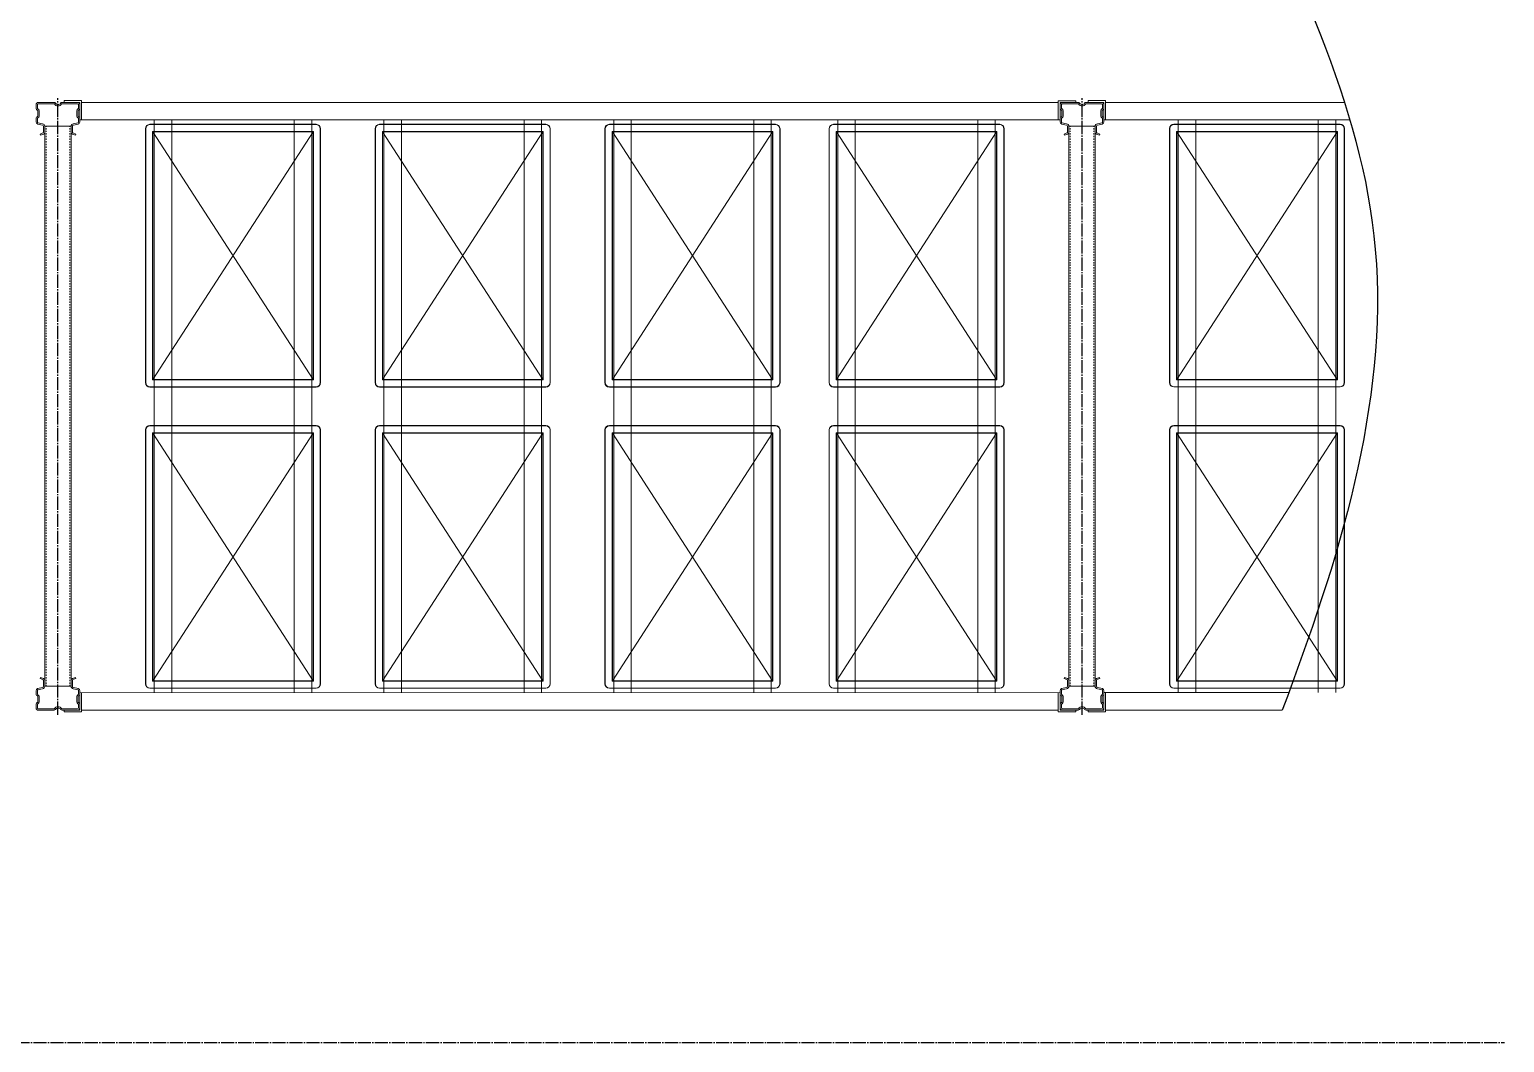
# Model space of a CAD drawing. Header units: millimetres. Extents: x -66983 to -34457, y -12173 to 8181.
# Drawn here: x -48650 to -45279, y -4252 to -1938 of the extents above; entities that cross this region are included whole.
import ezdxf

# ---------------------------------------------------------------- set-up
doc = ezdxf.new("R2010")
doc.units = ezdxf.units.MM
doc.linetypes.add('EB_DASH', pattern=[6, 3, -3])
doc.linetypes.add('EB_DASHDOT', pattern=[39, 30, -3, 3, -3])
doc.layers.get('0').update_dxf_attribs({"lineweight": 0})
for name, color, linetype, lineweight in [('01粗实线', 7, 'Continuous', 0), ('04虚线', 2, 'EB_DASH', 0), ('CAXA0', 7, 'Continuous', 70), ('CAXA1', 1, 'EB_DASHDOT', 25), ('CAXA4', 4, 'Continuous', 25), ('guidao', 2, 'Continuous', 0), ('hengliang', 1, 'Continuous', 0), ('Object', 5, 'Continuous', 20), ('xiangzi', 150, 'Continuous', 0)]:
    doc.layers.add(name, color=color, linetype=linetype, lineweight=lineweight)

# ---------------------------------------------------------------- blocks, each defined once
blk = doc.blocks.new('CAXBLOCK351')
at = {"layer": 'xiangzi', "linetype": 'Continuous', "lineweight": 0}
for p, q in [((76639.2, 111540.4), (76639.2, 112120.4)), ((76639.7, 112120.4), (76639.2, 112120.4)), ((76639.7, 111540.4), (76639.7, 112120.4)), ((76649.2, 112129.9), (76649.2, 112130.4)), ((76649.2, 112130.4), (77029.2, 112130.4)), ((76649.2, 112129.9), (77029.2, 112129.9)), ((76655.5, 112114.1), (76655.5, 111546.7)), ((77022.9, 112114.1), (76655.5, 112114.1)), ((76656.2, 112113.4), (76655.5, 112114.1)), ((77022.2, 112113.4), (76656.2, 111547.4)), ((76656.2, 112113.4), (77022.2, 111547.4)), ((76656.2, 112113.4), (76656.2, 111547.4)), ((77022.2, 112113.4), (76656.2, 112113.4)), ((77022.2, 112113.4), (77022.9, 112114.1)), ((77022.2, 111547.4), (77022.2, 112113.4)), ((77022.9, 111546.7), (77022.9, 112114.1)), ((77029.2, 112129.9), (77029.2, 112130.4)), ((77038.7, 112120.4), (77038.7, 111540.4)), ((77038.7, 112120.4), (77039.2, 112120.4)), ((77039.2, 112120.4), (77039.2, 111540.4)), ((76639.7, 111540.4), (76639.2, 111540.4)), ((76656.2, 111547.4), (76655.5, 111546.7)), ((76655.5, 111546.7), (77022.9, 111546.7)), ((76656.2, 111547.4), (77022.2, 111547.4)), ((77022.2, 111547.4), (77022.9, 111546.7)), ((77038.7, 111540.4), (77039.2, 111540.4)), ((76649.2, 111530.9), (76649.2, 111530.4)), ((77029.2, 111530.9), (76649.2, 111530.9)), ((77029.2, 111530.4), (76649.2, 111530.4)), ((77029.2, 111530.9), (77029.2, 111530.4))]:
    blk.add_line(p, q, dxfattribs=at)
for centre, radius, start, end in [((76649.2, 112120.4), 10, 90, 180), ((76649.2, 112120.4), 9.5, 90, 180), ((77029.2, 112120.4), 10, 0, 90), ((77029.2, 112120.4), 9.5, 0, 90), ((76649.2, 111540.4), 10, 180, 270), ((76649.2, 111540.4), 9.5, 180, 270), ((77029.2, 111540.4), 10, 270, 0), ((77029.2, 111540.4), 9.5, 270, 0)]:
    blk.add_arc(centre, radius, start, end, dxfattribs=at)
blk = doc.blocks.new('CAXBLOCK352')
at = {"layer": 'xiangzi', "linetype": 'Continuous', "lineweight": 0}
for p, q in [((76639.2, 111540.4), (76639.2, 112120.4)), ((76639.7, 112120.4), (76639.2, 112120.4)), ((76639.7, 111540.4), (76639.7, 112120.4)), ((76649.2, 112129.9), (76649.2, 112130.4)), ((76649.2, 112130.4), (77029.2, 112130.4)), ((76649.2, 112129.9), (77029.2, 112129.9)), ((76655.5, 112114.1), (76655.5, 111546.7)), ((77022.9, 112114.1), (76655.5, 112114.1)), ((76656.2, 112113.4), (76655.5, 112114.1)), ((77022.2, 112113.4), (76656.2, 111547.4)), ((76656.2, 112113.4), (77022.2, 111547.4)), ((76656.2, 112113.4), (76656.2, 111547.4)), ((77022.2, 112113.4), (76656.2, 112113.4)), ((77022.2, 112113.4), (77022.9, 112114.1)), ((77022.2, 111547.4), (77022.2, 112113.4)), ((77022.9, 111546.7), (77022.9, 112114.1)), ((77029.2, 112129.9), (77029.2, 112130.4)), ((77038.7, 112120.4), (77038.7, 111540.4)), ((77038.7, 112120.4), (77039.2, 112120.4)), ((77039.2, 112120.4), (77039.2, 111540.4)), ((76639.7, 111540.4), (76639.2, 111540.4)), ((76656.2, 111547.4), (76655.5, 111546.7)), ((76655.5, 111546.7), (77022.9, 111546.7)), ((76656.2, 111547.4), (77022.2, 111547.4)), ((77022.2, 111547.4), (77022.9, 111546.7)), ((77038.7, 111540.4), (77039.2, 111540.4)), ((76649.2, 111530.9), (76649.2, 111530.4)), ((77029.2, 111530.9), (76649.2, 111530.9)), ((77029.2, 111530.4), (76649.2, 111530.4)), ((77029.2, 111530.9), (77029.2, 111530.4))]:
    blk.add_line(p, q, dxfattribs=at)
for centre, radius, start, end in [((76649.2, 112120.4), 10, 90, 180), ((76649.2, 112120.4), 9.5, 90, 180), ((77029.2, 112120.4), 10, 0, 90), ((77029.2, 112120.4), 9.5, 0, 90), ((76649.2, 111540.4), 10, 180, 270), ((76649.2, 111540.4), 9.5, 180, 270), ((77029.2, 111540.4), 10, 270, 0), ((77029.2, 111540.4), 9.5, 270, 0)]:
    blk.add_arc(centre, radius, start, end, dxfattribs=at)
blk = doc.blocks.new('CAXBLOCK353')
at = {"layer": 'xiangzi', "linetype": 'Continuous', "lineweight": 0}
for p, q in [((76639.2, 111540.4), (76639.2, 112120.4)), ((76639.7, 112120.4), (76639.2, 112120.4)), ((76639.7, 111540.4), (76639.7, 112120.4)), ((76649.2, 112129.9), (76649.2, 112130.4)), ((76649.2, 112130.4), (77029.2, 112130.4)), ((76649.2, 112129.9), (77029.2, 112129.9)), ((76655.5, 112114.1), (76655.5, 111546.7)), ((77022.9, 112114.1), (76655.5, 112114.1)), ((76656.2, 112113.4), (76655.5, 112114.1)), ((77022.2, 112113.4), (76656.2, 111547.4)), ((76656.2, 112113.4), (77022.2, 111547.4)), ((76656.2, 112113.4), (76656.2, 111547.4)), ((77022.2, 112113.4), (76656.2, 112113.4)), ((77022.2, 112113.4), (77022.9, 112114.1)), ((77022.2, 111547.4), (77022.2, 112113.4)), ((77022.9, 111546.7), (77022.9, 112114.1)), ((77029.2, 112129.9), (77029.2, 112130.4)), ((77038.7, 112120.4), (77038.7, 111540.4)), ((77038.7, 112120.4), (77039.2, 112120.4)), ((77039.2, 112120.4), (77039.2, 111540.4)), ((76639.7, 111540.4), (76639.2, 111540.4)), ((76656.2, 111547.4), (76655.5, 111546.7)), ((76655.5, 111546.7), (77022.9, 111546.7)), ((76656.2, 111547.4), (77022.2, 111547.4)), ((77022.2, 111547.4), (77022.9, 111546.7)), ((77038.7, 111540.4), (77039.2, 111540.4)), ((76649.2, 111530.9), (76649.2, 111530.4)), ((77029.2, 111530.9), (76649.2, 111530.9)), ((77029.2, 111530.4), (76649.2, 111530.4)), ((77029.2, 111530.9), (77029.2, 111530.4))]:
    blk.add_line(p, q, dxfattribs=at)
for centre, radius, start, end in [((76649.2, 112120.4), 10, 90, 180), ((76649.2, 112120.4), 9.5, 90, 180), ((77029.2, 112120.4), 10, 0, 90), ((77029.2, 112120.4), 9.5, 0, 90), ((76649.2, 111540.4), 10, 180, 270), ((76649.2, 111540.4), 9.5, 180, 270), ((77029.2, 111540.4), 10, 270, 0), ((77029.2, 111540.4), 9.5, 270, 0)]:
    blk.add_arc(centre, radius, start, end, dxfattribs=at)
blk = doc.blocks.new('CAXBLOCK354')
at = {"layer": 'xiangzi', "linetype": 'Continuous', "lineweight": 0}
for p, q in [((76639.2, 111540.4), (76639.2, 112120.4)), ((76639.7, 112120.4), (76639.2, 112120.4)), ((76639.7, 111540.4), (76639.7, 112120.4)), ((76649.2, 112129.9), (76649.2, 112130.4)), ((76649.2, 112130.4), (77029.2, 112130.4)), ((76649.2, 112129.9), (77029.2, 112129.9)), ((76655.5, 112114.1), (76655.5, 111546.7)), ((77022.9, 112114.1), (76655.5, 112114.1)), ((76656.2, 112113.4), (76655.5, 112114.1)), ((77022.2, 112113.4), (76656.2, 111547.4)), ((76656.2, 112113.4), (77022.2, 111547.4)), ((76656.2, 112113.4), (76656.2, 111547.4)), ((77022.2, 112113.4), (76656.2, 112113.4)), ((77022.2, 112113.4), (77022.9, 112114.1)), ((77022.2, 111547.4), (77022.2, 112113.4)), ((77022.9, 111546.7), (77022.9, 112114.1)), ((77029.2, 112129.9), (77029.2, 112130.4)), ((77038.7, 112120.4), (77038.7, 111540.4)), ((77038.7, 112120.4), (77039.2, 112120.4)), ((77039.2, 112120.4), (77039.2, 111540.4)), ((76639.7, 111540.4), (76639.2, 111540.4)), ((76656.2, 111547.4), (76655.5, 111546.7)), ((76655.5, 111546.7), (77022.9, 111546.7)), ((76656.2, 111547.4), (77022.2, 111547.4)), ((77022.2, 111547.4), (77022.9, 111546.7)), ((77038.7, 111540.4), (77039.2, 111540.4)), ((76649.2, 111530.9), (76649.2, 111530.4)), ((77029.2, 111530.9), (76649.2, 111530.9)), ((77029.2, 111530.4), (76649.2, 111530.4)), ((77029.2, 111530.9), (77029.2, 111530.4))]:
    blk.add_line(p, q, dxfattribs=at)
for centre, radius, start, end in [((76649.2, 112120.4), 10, 90, 180), ((76649.2, 112120.4), 9.5, 90, 180), ((77029.2, 112120.4), 10, 0, 90), ((77029.2, 112120.4), 9.5, 0, 90), ((76649.2, 111540.4), 10, 180, 270), ((76649.2, 111540.4), 9.5, 180, 270), ((77029.2, 111540.4), 10, 270, 0), ((77029.2, 111540.4), 9.5, 270, 0)]:
    blk.add_arc(centre, radius, start, end, dxfattribs=at)
blk = doc.blocks.new('CAXBLOCK355')
at = {"layer": 'xiangzi', "linetype": 'Continuous', "lineweight": 0}
for p, q in [((76649.2, -111530.9), (76649.2, -111530.4)), ((77029.2, -111530.4), (76649.2, -111530.4)), ((77029.2, -111530.9), (76649.2, -111530.9)), ((77029.2, -111530.9), (77029.2, -111530.4)), ((76639.2, -111540.4), (76639.2, -112120.4)), ((76639.7, -111540.4), (76639.2, -111540.4)), ((76639.7, -111540.4), (76639.7, -112120.4)), ((76655.5, -112114.1), (76655.5, -111546.7)), ((76655.5, -111546.7), (77022.9, -111546.7)), ((76656.2, -111547.4), (76655.5, -111546.7)), ((77022.2, -112113.4), (76656.2, -111547.4)), ((76656.2, -112113.4), (77022.2, -111547.4)), ((76656.2, -112113.4), (76656.2, -111547.4)), ((76656.2, -111547.4), (77022.2, -111547.4)), ((77022.2, -111547.4), (77022.9, -111546.7)), ((77022.2, -111547.4), (77022.2, -112113.4)), ((77022.9, -111546.7), (77022.9, -112114.1)), ((77038.7, -112120.4), (77038.7, -111540.4)), ((77038.7, -111540.4), (77039.2, -111540.4)), ((77039.2, -112120.4), (77039.2, -111540.4)), ((76639.7, -112120.4), (76639.2, -112120.4)), ((76649.2, -112129.9), (76649.2, -112130.4)), ((76649.2, -112129.9), (77029.2, -112129.9)), ((76649.2, -112130.4), (77029.2, -112130.4)), ((76656.2, -112113.4), (76655.5, -112114.1)), ((77022.9, -112114.1), (76655.5, -112114.1)), ((77022.2, -112113.4), (76656.2, -112113.4)), ((77022.2, -112113.4), (77022.9, -112114.1)), ((77029.2, -112129.9), (77029.2, -112130.4)), ((77038.7, -112120.4), (77039.2, -112120.4))]:
    blk.add_line(p, q, dxfattribs=at)
for centre, radius, start, end in [((76649.2, -111540.4), 10, 90, 180), ((76649.2, -111540.4), 9.5, 90, 180), ((77029.2, -111540.4), 10, 0, 90), ((77029.2, -111540.4), 9.5, 0, 90), ((76649.2, -112120.4), 10, 180, 270), ((76649.2, -112120.4), 9.5, 180, 270), ((77029.2, -112120.4), 10, 270, 360), ((77029.2, -112120.4), 9.5, 270, 360)]:
    blk.add_arc(centre, radius, start, end, dxfattribs=at)
blk = doc.blocks.new('CAXBLOCK356')
at = {"layer": 'xiangzi', "linetype": 'Continuous', "lineweight": 0}
for p, q in [((76649.2, -111530.9), (76649.2, -111530.4)), ((77029.2, -111530.4), (76649.2, -111530.4)), ((77029.2, -111530.9), (76649.2, -111530.9)), ((77029.2, -111530.9), (77029.2, -111530.4)), ((76639.2, -111540.4), (76639.2, -112120.4)), ((76639.7, -111540.4), (76639.2, -111540.4)), ((76639.7, -111540.4), (76639.7, -112120.4)), ((76655.5, -112114.1), (76655.5, -111546.7)), ((76655.5, -111546.7), (77022.9, -111546.7)), ((76656.2, -111547.4), (76655.5, -111546.7)), ((77022.2, -112113.4), (76656.2, -111547.4)), ((76656.2, -112113.4), (77022.2, -111547.4)), ((76656.2, -112113.4), (76656.2, -111547.4)), ((76656.2, -111547.4), (77022.2, -111547.4)), ((77022.2, -111547.4), (77022.9, -111546.7)), ((77022.2, -111547.4), (77022.2, -112113.4)), ((77022.9, -111546.7), (77022.9, -112114.1)), ((77038.7, -112120.4), (77038.7, -111540.4)), ((77038.7, -111540.4), (77039.2, -111540.4)), ((77039.2, -112120.4), (77039.2, -111540.4)), ((76639.7, -112120.4), (76639.2, -112120.4)), ((76649.2, -112129.9), (76649.2, -112130.4)), ((76649.2, -112129.9), (77029.2, -112129.9)), ((76649.2, -112130.4), (77029.2, -112130.4)), ((76656.2, -112113.4), (76655.5, -112114.1)), ((77022.9, -112114.1), (76655.5, -112114.1)), ((77022.2, -112113.4), (76656.2, -112113.4)), ((77022.2, -112113.4), (77022.9, -112114.1)), ((77029.2, -112129.9), (77029.2, -112130.4)), ((77038.7, -112120.4), (77039.2, -112120.4))]:
    blk.add_line(p, q, dxfattribs=at)
for centre, radius, start, end in [((76649.2, -111540.4), 10, 90, 180), ((76649.2, -111540.4), 9.5, 90, 180), ((77029.2, -111540.4), 10, 0, 90), ((77029.2, -111540.4), 9.5, 0, 90), ((76649.2, -112120.4), 10, 180, 270), ((76649.2, -112120.4), 9.5, 180, 270), ((77029.2, -112120.4), 10, 270, 360), ((77029.2, -112120.4), 9.5, 270, 360)]:
    blk.add_arc(centre, radius, start, end, dxfattribs=at)
blk = doc.blocks.new('CAXBLOCK357')
at = {"layer": 'xiangzi', "linetype": 'Continuous', "lineweight": 0}
for p, q in [((76649.2, -111530.9), (76649.2, -111530.4)), ((77029.2, -111530.4), (76649.2, -111530.4)), ((77029.2, -111530.9), (76649.2, -111530.9)), ((77029.2, -111530.9), (77029.2, -111530.4)), ((76639.2, -111540.4), (76639.2, -112120.4)), ((76639.7, -111540.4), (76639.2, -111540.4)), ((76639.7, -111540.4), (76639.7, -112120.4)), ((76655.5, -112114.1), (76655.5, -111546.7)), ((76655.5, -111546.7), (77022.9, -111546.7)), ((76656.2, -111547.4), (76655.5, -111546.7)), ((77022.2, -112113.4), (76656.2, -111547.4)), ((76656.2, -112113.4), (77022.2, -111547.4)), ((76656.2, -112113.4), (76656.2, -111547.4)), ((76656.2, -111547.4), (77022.2, -111547.4)), ((77022.2, -111547.4), (77022.9, -111546.7)), ((77022.2, -111547.4), (77022.2, -112113.4)), ((77022.9, -111546.7), (77022.9, -112114.1)), ((77038.7, -112120.4), (77038.7, -111540.4)), ((77038.7, -111540.4), (77039.2, -111540.4)), ((77039.2, -112120.4), (77039.2, -111540.4)), ((76639.7, -112120.4), (76639.2, -112120.4)), ((76649.2, -112129.9), (76649.2, -112130.4)), ((76649.2, -112129.9), (77029.2, -112129.9)), ((76649.2, -112130.4), (77029.2, -112130.4)), ((76656.2, -112113.4), (76655.5, -112114.1)), ((77022.9, -112114.1), (76655.5, -112114.1)), ((77022.2, -112113.4), (76656.2, -112113.4)), ((77022.2, -112113.4), (77022.9, -112114.1)), ((77029.2, -112129.9), (77029.2, -112130.4)), ((77038.7, -112120.4), (77039.2, -112120.4))]:
    blk.add_line(p, q, dxfattribs=at)
for centre, radius, start, end in [((76649.2, -111540.4), 10, 90, 180), ((76649.2, -111540.4), 9.5, 90, 180), ((77029.2, -111540.4), 10, 0, 90), ((77029.2, -111540.4), 9.5, 0, 90), ((76649.2, -112120.4), 10, 180, 270), ((76649.2, -112120.4), 9.5, 180, 270), ((77029.2, -112120.4), 10, 270, 360), ((77029.2, -112120.4), 9.5, 270, 360)]:
    blk.add_arc(centre, radius, start, end, dxfattribs=at)
blk = doc.blocks.new('CAXBLOCK358')
at = {"layer": 'xiangzi', "linetype": 'Continuous', "lineweight": 0}
for p, q in [((76649.2, -111530.9), (76649.2, -111530.4)), ((77029.2, -111530.4), (76649.2, -111530.4)), ((77029.2, -111530.9), (76649.2, -111530.9)), ((77029.2, -111530.9), (77029.2, -111530.4)), ((76639.2, -111540.4), (76639.2, -112120.4)), ((76639.7, -111540.4), (76639.2, -111540.4)), ((76639.7, -111540.4), (76639.7, -112120.4)), ((76655.5, -112114.1), (76655.5, -111546.7)), ((76655.5, -111546.7), (77022.9, -111546.7)), ((76656.2, -111547.4), (76655.5, -111546.7)), ((77022.2, -112113.4), (76656.2, -111547.4)), ((76656.2, -112113.4), (77022.2, -111547.4)), ((76656.2, -112113.4), (76656.2, -111547.4)), ((76656.2, -111547.4), (77022.2, -111547.4)), ((77022.2, -111547.4), (77022.9, -111546.7)), ((77022.2, -111547.4), (77022.2, -112113.4)), ((77022.9, -111546.7), (77022.9, -112114.1)), ((77038.7, -112120.4), (77038.7, -111540.4)), ((77038.7, -111540.4), (77039.2, -111540.4)), ((77039.2, -112120.4), (77039.2, -111540.4)), ((76639.7, -112120.4), (76639.2, -112120.4)), ((76649.2, -112129.9), (76649.2, -112130.4)), ((76649.2, -112129.9), (77029.2, -112129.9)), ((76649.2, -112130.4), (77029.2, -112130.4)), ((76656.2, -112113.4), (76655.5, -112114.1)), ((77022.9, -112114.1), (76655.5, -112114.1)), ((77022.2, -112113.4), (76656.2, -112113.4)), ((77022.2, -112113.4), (77022.9, -112114.1)), ((77029.2, -112129.9), (77029.2, -112130.4)), ((77038.7, -112120.4), (77039.2, -112120.4))]:
    blk.add_line(p, q, dxfattribs=at)
for centre, radius, start, end in [((76649.2, -111540.4), 10, 90, 180), ((76649.2, -111540.4), 9.5, 90, 180), ((77029.2, -111540.4), 10, 0, 90), ((77029.2, -111540.4), 9.5, 0, 90), ((76649.2, -112120.4), 10, 180, 270), ((76649.2, -112120.4), 9.5, 180, 270), ((77029.2, -112120.4), 10, 270, 360), ((77029.2, -112120.4), 9.5, 270, 360)]:
    blk.add_arc(centre, radius, start, end, dxfattribs=at)
blk = doc.blocks.new('CAXBLOCK360')
at = {"layer": 'Object', "color": 6, "linetype": 'Continuous', "lineweight": 20}
for p, q in [((4577.8, 64624.4), (4576.9, 64621.7)), ((4576.9, 64621.7), (4583.5, 64619.1)), ((4584.5, 64621.9), (4577.8, 64624.4)), ((4584.8, 64617.2), (4584.8, 64603.9)), ((4587.8, 64603.9), (4587.8, 64617.2)), ((4647.7, 64603.9), (4647.7, 64617.2)), ((4650.7, 64617.2), (4650.7, 64603.9)), ((4651, 64621.9), (4657.7, 64624.4)), ((4658.6, 64621.7), (4652, 64619.1)), ((4657.7, 64624.4), (4658.6, 64621.7)), ((4567.8, 64593.9), (4567.8, 64584.7)), ((4570.6, 64582), (4570.9, 64581.8)), ((4570.8, 64585.3), (4570.8, 64593.9)), ((4582.3, 64601.4), (4571.1, 64598.7)), ((4572.1, 64584.6), (4571.6, 64584.8)), ((4571.8, 64580.5), (4571.8, 64568.3)), ((4571.9, 64595.7), (4582.6, 64598.4)), ((4574.8, 64568.3), (4574.8, 64580.5)), ((4663.6, 64595.7), (4653, 64598.4)), ((4653.2, 64601.4), (4664.4, 64598.7)), ((4660.7, 64568.3), (4660.7, 64580.5)), ((4663.4, 64584.6), (4664, 64584.8)), ((4663.7, 64580.5), (4663.7, 64568.3)), ((4665, 64582), (4664.6, 64581.8)), ((4664.7, 64585.3), (4664.7, 64593.9)), ((4667.7, 64593.9), (4667.7, 64584.7)), ((4567.8, 64564.1), (4567.8, 64554.4)), ((4570.9, 64567), (4570.6, 64566.8)), ((4570.8, 64554.4), (4570.8, 64563.5)), ((4571.6, 64564), (4572.1, 64564.2)), ((4609, 64552.4), (4572.8, 64552.4)), ((4572.8, 64549.4), (4609, 64549.4)), ((4627.1, 64552.4), (4662.7, 64552.4)), ((4662.7, 64549.4), (4627.1, 64549.4)), ((4664, 64564), (4663.4, 64564.2)), ((4664.6, 64567), (4665, 64566.8)), ((4664.7, 64554.4), (4664.7, 64563.5)), ((4667.7, 64564.1), (4667.7, 64554.4))]:
    blk.add_line(p, q, dxfattribs=at)
for centre, radius, start, end in [((4582.8, 64617.2), 2, 0, 68.5213), ((4582.8, 64617.2), 5, 0, 69.9075), ((4652.7, 64617.2), 5, 110.0925, 180), ((4652.7, 64617.2), 2, 111.4787, 180), ((4572.8, 64593.9), 5, 109.6538, 180), ((4571.8, 64586), 4.18, 197.5463, 253.2868), ((4572.8, 64593.9), 2, 115.9887, 180), ((4571.8, 64586), 1.18, 213.3937, 259.7163), ((4570.3, 64580.5), 1.5, 0, 66.0375), ((4570.3, 64580.5), 4.5, 0, 66.0375), ((4582.3, 64603.9), 2.5, 270, 0), ((4582.3, 64603.9), 5.5, 272.8766, 0), ((4653.2, 64603.9), 5.5, 180, 267.1234), ((4653.2, 64603.9), 2.5, 180, 270), ((4665.2, 64580.5), 4.5, 113.9625, 180), ((4662.7, 64593.9), 2, 0, 64.0113), ((4665.2, 64580.5), 1.5, 113.9625, 180), ((4663.8, 64586), 1.18, 280.2837, 326.6063), ((4662.7, 64593.9), 5, 0, 70.3462), ((4663.8, 64586), 4.18, 286.7132, 342.4537), ((4571.8, 64562.8), 4.18, 106.7132, 162.4537), ((4572.8, 64554.4), 5, 180, 270), ((4571.8, 64562.8), 1.18, 100.2837, 146.6063), ((4572.8, 64554.4), 2, 180, 270), ((4570.3, 64568.3), 1.5, 293.9625, 0), ((4570.3, 64568.3), 4.5, 293.9625, 360), ((4609, 64553.4), 1, 270, 327.5657), ((4609, 64553.4), 4, 270, 327.5657), ((4618, 64547.6), 9.73, 32.4343, 147.5657), ((4618, 64547.6), 6.73, 32.4343, 147.5657), ((4627.1, 64553.4), 4, 212.4343, 270), ((4627.1, 64553.4), 1, 212.4343, 270), ((4665.2, 64568.3), 4.5, 180, 246.0375), ((4662.7, 64554.4), 2, 270, 0), ((4662.7, 64554.4), 5, 270, 0), ((4665.2, 64568.3), 1.5, 180, 246.0375), ((4663.8, 64562.8), 1.18, 33.3937, 79.7163), ((4663.8, 64562.8), 4.18, 17.5463, 73.2868)]:
    blk.add_arc(centre, radius, start, end, dxfattribs=at)
blk = doc.blocks.new('CAXBLOCK361')
at = {"layer": 'Object', "color": 6, "linetype": 'Continuous', "lineweight": 20}
for p, q in [((4567.8, -64564.1), (4567.8, -64554.4)), ((4570.9, -64567), (4570.6, -64566.8)), ((4570.8, -64554.4), (4570.8, -64563.5)), ((4571.6, -64564), (4572.1, -64564.2)), ((4571.8, -64580.5), (4571.8, -64568.3)), ((4572.8, -64549.4), (4609, -64549.4)), ((4609, -64552.4), (4572.8, -64552.4)), ((4574.8, -64568.3), (4574.8, -64580.5)), ((4662.7, -64549.4), (4627.1, -64549.4)), ((4627.1, -64552.4), (4662.7, -64552.4)), ((4660.7, -64568.3), (4660.7, -64580.5)), ((4664, -64564), (4663.4, -64564.2)), ((4663.7, -64580.5), (4663.7, -64568.3)), ((4664.6, -64567), (4665, -64566.8)), ((4664.7, -64554.4), (4664.7, -64563.5)), ((4667.7, -64564.1), (4667.7, -64554.4)), ((4567.8, -64593.9), (4567.8, -64584.7)), ((4570.6, -64582), (4570.9, -64581.8)), ((4570.8, -64585.3), (4570.8, -64593.9)), ((4582.3, -64601.4), (4571.1, -64598.7)), ((4572.1, -64584.6), (4571.6, -64584.8)), ((4571.9, -64595.7), (4582.6, -64598.4)), ((4584.8, -64617.2), (4584.8, -64603.9)), ((4587.8, -64603.9), (4587.8, -64617.2)), ((4647.7, -64603.9), (4647.7, -64617.2)), ((4650.7, -64617.2), (4650.7, -64603.9)), ((4663.6, -64595.7), (4653, -64598.4)), ((4653.2, -64601.4), (4664.4, -64598.7)), ((4663.4, -64584.6), (4664, -64584.8)), ((4665, -64582), (4664.6, -64581.8)), ((4664.7, -64585.3), (4664.7, -64593.9)), ((4667.7, -64593.9), (4667.7, -64584.7)), ((4576.9, -64621.7), (4583.5, -64619.1)), ((4577.8, -64624.4), (4576.9, -64621.7)), ((4584.5, -64621.9), (4577.8, -64624.4)), ((4651, -64621.9), (4657.7, -64624.4)), ((4658.6, -64621.7), (4652, -64619.1)), ((4657.7, -64624.4), (4658.6, -64621.7))]:
    blk.add_line(p, q, dxfattribs=at)
for centre, radius, start, end in [((4572.8, -64554.4), 5, 90, 180), ((4571.8, -64562.8), 4.18, 197.5463, 253.2868), ((4572.8, -64554.4), 2, 90, 180), ((4571.8, -64562.8), 1.18, 213.3937, 259.7163), ((4570.3, -64568.3), 1.5, 360, 66.0375), ((4570.3, -64568.3), 4.5, 360, 66.0375), ((4609, -64553.4), 4, 32.4343, 90), ((4609, -64553.4), 1, 32.4343, 90), ((4618, -64547.6), 9.73, 212.4343, 327.5657), ((4618, -64547.6), 6.73, 212.4343, 327.5657), ((4627.1, -64553.4), 4, 90, 147.5657), ((4627.1, -64553.4), 1, 90, 147.5657), ((4665.2, -64568.3), 4.5, 113.9625, 180), ((4662.7, -64554.4), 5, 0, 90), ((4662.7, -64554.4), 2, 0, 90), ((4665.2, -64568.3), 1.5, 113.9625, 180), ((4663.8, -64562.8), 1.18, 280.2837, 326.6063), ((4663.8, -64562.8), 4.18, 286.7132, 342.4537), ((4571.8, -64586), 4.18, 106.7132, 162.4537), ((4572.8, -64593.9), 5, 180, 250.3462), ((4571.8, -64586), 1.18, 100.2837, 146.6063), ((4572.8, -64593.9), 2, 180, 244.0113), ((4570.3, -64580.5), 1.5, 293.9625, 0), ((4570.3, -64580.5), 4.5, 293.9625, 360), ((4582.3, -64603.9), 2.5, 0, 90), ((4582.3, -64603.9), 5.5, 0, 87.1234), ((4653.2, -64603.9), 5.5, 92.8766, 180), ((4653.2, -64603.9), 2.5, 90, 180), ((4665.2, -64580.5), 4.5, 180, 246.0375), ((4662.7, -64593.9), 2, 295.9887, 0), ((4665.2, -64580.5), 1.5, 180, 246.0375), ((4663.8, -64586), 1.18, 33.3937, 79.7163), ((4662.7, -64593.9), 5, 289.6538, 360), ((4663.8, -64586), 4.18, 17.5463, 73.2868), ((4582.8, -64617.2), 2, 291.4787, 0), ((4582.8, -64617.2), 5, 290.0925, 360), ((4652.7, -64617.2), 5, 180, 249.9075), ((4652.7, -64617.2), 2, 180, 248.5213)]:
    blk.add_arc(centre, radius, start, end, dxfattribs=at)
blk = doc.blocks.new('CAXBLOCK359')
at = {"layer": '01粗实线', "linetype": 'Continuous', "lineweight": 0}
for p, q in [((2242.9, -72060.9), (2242.9, -70781.9)), ((2302.8, -70781.9), (2242.9, -70781.9)), ((2302.8, -72060.9), (2302.9, -70781.9)), ((2302.8, -72060.9), (2242.9, -72060.9))]:
    blk.add_line(p, q, dxfattribs=at)
at = {"layer": '04虚线', "linetype": 'EB_DASH', "lineweight": 0}
for p, q in [((2245.9, -72060.9), (2245.9, -70781.9)), ((2299.9, -72060.9), (2299.9, -70781.9))]:
    blk.add_line(p, q, dxfattribs=at)
at = {"layer": 'CAXA1', "linetype": 'EB_DASHDOT', "lineweight": 25}
blk.add_line((2272.9, -72125.7), (2272.9, -70717.8), dxfattribs=at)
at = {"layer": 'CAXA0', "linetype": 'Continuous', "lineweight": 70}
for name, p in [('CAXBLOCK361', (-2344.9, -6178)), ('CAXBLOCK360', (-2344.9, -136664.8))]:
    blk.add_blockref(name, p, dxfattribs=at)
blk = doc.blocks.new('CAXBLOCK362')
at = {"layer": 'hengliang', "linetype": 'Continuous', "lineweight": 0}
for p, q in [((2286.8, -66985.3), (2286.8, -66989.3)), ((2326.8, -66985.3), (2286.8, -66985.3)), ((2286.8, -66989.3), (2322.8, -66989.3)), ((2322.8, -66989.3), (2322.8, -67029.3)), ((2326.8, -67029.3), (2326.8, -66985.3)), ((2326.8, -67029.3), (2326.8, -66989.3)), ((2326.8, -66989.4), (4558.8, -66989.4)), ((4558.8, -66985.4), (4598.8, -66985.4)), ((4558.8, -66989.4), (4558.8, -66985.4)), ((4558.8, -67029.4), (4558.8, -66989.4)), ((4558.8, -67029.4), (4558.8, -66989.4)), ((4562.8, -66989.4), (4562.8, -67029.3)), ((4598.8, -66989.4), (4562.8, -66989.4)), ((4598.8, -66985.4), (4598.8, -66989.4)), ((2322.8, -67029.4), (4562.8, -67029.3))]:
    blk.add_line(p, q, dxfattribs=at)
blk = doc.blocks.new('CAXBLOCK363')
at = {"layer": 'hengliang', "linetype": 'Continuous', "lineweight": 0}
for p, q in [((2322.8, 67029.4), (4562.8, 67029.3)), ((2322.8, 66989.3), (2322.8, 67029.3)), ((2326.8, 67029.3), (2326.8, 66989.3)), ((2326.8, 67029.3), (2326.8, 66985.3)), ((4558.8, 67029.4), (4558.8, 66989.4)), ((4558.8, 67029.4), (4558.8, 66989.4)), ((4562.8, 66989.4), (4562.8, 67029.3)), ((2286.8, 66985.3), (2286.8, 66989.3)), ((2286.8, 66989.3), (2322.8, 66989.3)), ((2326.8, 66985.3), (2286.8, 66985.3)), ((2326.8, 66989.4), (4558.8, 66989.4)), ((4558.8, 66989.4), (4558.8, 66985.4)), ((4558.8, 66985.4), (4598.8, 66985.4)), ((4598.8, 66989.4), (4562.8, 66989.4)), ((4598.8, 66985.4), (4598.8, 66989.4))]:
    blk.add_line(p, q, dxfattribs=at)
blk = doc.blocks.new('CAXBLOCK350')
at = {"layer": 'guidao', "linetype": 'Continuous', "lineweight": 0}
for p, q in [((2492.8, -67029.4), (2492.8, -68337.4)), ((2532.8, -68337.4), (2532.8, -67029.4)), ((2812.8, -68337.4), (2812.8, -67029.4)), ((2852.8, -67029.4), (2852.8, -68337.4)), ((3017.8, -67029.4), (3017.8, -68337.4)), ((3057.8, -68337.4), (3057.8, -67029.4)), ((3337.8, -68337.4), (3337.8, -67029.4)), ((3377.8, -67029.4), (3377.8, -68337.4)), ((3542.8, -67029.4), (3542.8, -68337.4)), ((3582.8, -68337.4), (3582.8, -67029.4)), ((3862.8, -68337.4), (3862.8, -67029.4)), ((3902.8, -67029.4), (3902.8, -68337.4)), ((4054.8, -67029.4), (4054.8, -68337.4)), ((4094.8, -68337.4), (4094.8, -67029.4)), ((4374.8, -68337.4), (4374.8, -67029.4)), ((4414.8, -67029.4), (4414.8, -68337.4))]:
    blk.add_line(p, q, dxfattribs=at)
at = {"linetype": 'Continuous', "lineweight": 0}
for name, p in [('CAXBLOCK351', (-74166.4, -179169.8)), ('CAXBLOCK352', (-73641.4, -179169.8)), ('CAXBLOCK353', (-73116.4, -179169.8)), ('CAXBLOCK354', (-72604.3, -179169.8)), ('CAXBLOCK355', (-74166.4, 43803)), ('CAXBLOCK356', (-73641.4, 43803)), ('CAXBLOCK357', (-73116.4, 43803)), ('CAXBLOCK358', (-72604.3, 43803))]:
    blk.add_blockref(name, p, dxfattribs=at)
at = {"layer": 'CAXA0', "linetype": 'Continuous', "lineweight": 70}
for name, p in [('CAXBLOCK359', (-0.1, 3738)), ('CAXBLOCK362', (0, 0)), ('CAXBLOCK363', (0, -135366.8))]:
    blk.add_blockref(name, p, dxfattribs=at)
blk = doc.blocks.new('CAXBLOCK400')
at = {"layer": 'xiangzi', "linetype": 'Continuous', "lineweight": 0}
for p, q in [((76639.2, 111540.4), (76639.2, 112120.4)), ((76639.7, 112120.4), (76639.2, 112120.4)), ((76639.7, 111540.4), (76639.7, 112120.4)), ((76649.2, 112129.9), (76649.2, 112130.4)), ((76649.2, 112130.4), (77029.2, 112130.4)), ((76649.2, 112129.9), (77029.2, 112129.9)), ((76655.5, 112114.1), (76655.5, 111546.7)), ((77022.9, 112114.1), (76655.5, 112114.1)), ((76656.2, 112113.4), (76655.5, 112114.1)), ((77022.2, 112113.4), (76656.2, 111547.4)), ((76656.2, 112113.4), (77022.2, 111547.4)), ((76656.2, 112113.4), (76656.2, 111547.4)), ((77022.2, 112113.4), (76656.2, 112113.4)), ((77022.2, 112113.4), (77022.9, 112114.1)), ((77022.2, 111547.4), (77022.2, 112113.4)), ((77022.9, 111546.7), (77022.9, 112114.1)), ((77029.2, 112129.9), (77029.2, 112130.4)), ((77038.7, 112120.4), (77038.7, 111540.4)), ((77038.7, 112120.4), (77039.2, 112120.4)), ((77039.2, 112120.4), (77039.2, 111540.4)), ((76639.7, 111540.4), (76639.2, 111540.4)), ((76656.2, 111547.4), (76655.5, 111546.7)), ((76655.5, 111546.7), (77022.9, 111546.7)), ((76656.2, 111547.4), (77022.2, 111547.4)), ((77022.2, 111547.4), (77022.9, 111546.7)), ((77038.7, 111540.4), (77039.2, 111540.4)), ((76649.2, 111530.9), (76649.2, 111530.4)), ((77029.2, 111530.9), (76649.2, 111530.9)), ((77029.2, 111530.4), (76649.2, 111530.4)), ((77029.2, 111530.9), (77029.2, 111530.4))]:
    blk.add_line(p, q, dxfattribs=at)
for centre, radius, start, end in [((76649.2, 112120.4), 10, 90, 180), ((76649.2, 112120.4), 9.5, 90, 180), ((77029.2, 112120.4), 10, 0, 90), ((77029.2, 112120.4), 9.5, 0, 90), ((76649.2, 111540.4), 10, 180, 270), ((76649.2, 111540.4), 9.5, 180, 270), ((77029.2, 111540.4), 10, 270, 0), ((77029.2, 111540.4), 9.5, 270, 0)]:
    blk.add_arc(centre, radius, start, end, dxfattribs=at)
blk = doc.blocks.new('CAXBLOCK401')
at = {"layer": 'xiangzi', "linetype": 'Continuous', "lineweight": 0}
for p, q in [((76649.2, -111530.9), (76649.2, -111530.4)), ((77029.2, -111530.4), (76649.2, -111530.4)), ((77029.2, -111530.9), (76649.2, -111530.9)), ((77029.2, -111530.9), (77029.2, -111530.4)), ((76639.2, -111540.4), (76639.2, -112120.4)), ((76639.7, -111540.4), (76639.2, -111540.4)), ((76639.7, -111540.4), (76639.7, -112120.4)), ((76655.5, -112114.1), (76655.5, -111546.7)), ((76655.5, -111546.7), (77022.9, -111546.7)), ((76656.2, -111547.4), (76655.5, -111546.7)), ((77022.2, -112113.4), (76656.2, -111547.4)), ((76656.2, -112113.4), (77022.2, -111547.4)), ((76656.2, -112113.4), (76656.2, -111547.4)), ((76656.2, -111547.4), (77022.2, -111547.4)), ((77022.2, -111547.4), (77022.9, -111546.7)), ((77022.2, -111547.4), (77022.2, -112113.4)), ((77022.9, -111546.7), (77022.9, -112114.1)), ((77038.7, -112120.4), (77038.7, -111540.4)), ((77038.7, -111540.4), (77039.2, -111540.4)), ((77039.2, -112120.4), (77039.2, -111540.4)), ((76639.7, -112120.4), (76639.2, -112120.4)), ((76649.2, -112129.9), (76649.2, -112130.4)), ((76649.2, -112129.9), (77029.2, -112129.9)), ((76649.2, -112130.4), (77029.2, -112130.4)), ((76656.2, -112113.4), (76655.5, -112114.1)), ((77022.9, -112114.1), (76655.5, -112114.1)), ((77022.2, -112113.4), (76656.2, -112113.4)), ((77022.2, -112113.4), (77022.9, -112114.1)), ((77029.2, -112129.9), (77029.2, -112130.4)), ((77038.7, -112120.4), (77039.2, -112120.4))]:
    blk.add_line(p, q, dxfattribs=at)
for centre, radius, start, end in [((76649.2, -111540.4), 10, 90, 180), ((76649.2, -111540.4), 9.5, 90, 180), ((77029.2, -111540.4), 10, 0, 90), ((77029.2, -111540.4), 9.5, 0, 90), ((76649.2, -112120.4), 10, 180, 270), ((76649.2, -112120.4), 9.5, 180, 270), ((77029.2, -112120.4), 10, 270, 360), ((77029.2, -112120.4), 9.5, 270, 360)]:
    blk.add_arc(centre, radius, start, end, dxfattribs=at)
blk = doc.blocks.new('CAXBLOCK403')
at = {"layer": 'Object', "color": 6, "linetype": 'Continuous', "lineweight": 20}
for p, q in [((4577.8, 64624.4), (4576.9, 64621.7)), ((4576.9, 64621.7), (4583.5, 64619.1)), ((4584.5, 64621.9), (4577.8, 64624.4)), ((4584.8, 64617.2), (4584.8, 64603.9)), ((4587.8, 64603.9), (4587.8, 64617.2)), ((4647.7, 64603.9), (4647.7, 64617.2)), ((4650.7, 64617.2), (4650.7, 64603.9)), ((4651, 64621.9), (4657.7, 64624.4)), ((4658.6, 64621.7), (4652, 64619.1)), ((4657.7, 64624.4), (4658.6, 64621.7)), ((4567.8, 64593.9), (4567.8, 64584.7)), ((4570.6, 64582), (4570.9, 64581.8)), ((4570.8, 64585.3), (4570.8, 64593.9)), ((4582.3, 64601.4), (4571.1, 64598.7)), ((4572.1, 64584.6), (4571.6, 64584.8)), ((4571.8, 64580.5), (4571.8, 64568.3)), ((4571.9, 64595.7), (4582.6, 64598.4)), ((4574.8, 64568.3), (4574.8, 64580.5)), ((4663.6, 64595.7), (4653, 64598.4)), ((4653.2, 64601.4), (4664.4, 64598.7)), ((4660.7, 64568.3), (4660.7, 64580.5)), ((4663.4, 64584.6), (4664, 64584.8)), ((4663.7, 64580.5), (4663.7, 64568.3)), ((4665, 64582), (4664.6, 64581.8)), ((4664.7, 64585.3), (4664.7, 64593.9)), ((4667.7, 64593.9), (4667.7, 64584.7)), ((4567.8, 64564.1), (4567.8, 64554.4)), ((4570.9, 64567), (4570.6, 64566.8)), ((4570.8, 64554.4), (4570.8, 64563.5)), ((4571.6, 64564), (4572.1, 64564.2)), ((4609, 64552.4), (4572.8, 64552.4)), ((4572.8, 64549.4), (4609, 64549.4)), ((4627.1, 64552.4), (4662.7, 64552.4)), ((4662.7, 64549.4), (4627.1, 64549.4)), ((4664, 64564), (4663.4, 64564.2)), ((4664.6, 64567), (4665, 64566.8)), ((4664.7, 64554.4), (4664.7, 64563.5)), ((4667.7, 64564.1), (4667.7, 64554.4))]:
    blk.add_line(p, q, dxfattribs=at)
for centre, radius, start, end in [((4582.8, 64617.2), 2, 0, 68.5213), ((4582.8, 64617.2), 5, 0, 69.9075), ((4652.7, 64617.2), 5, 110.0925, 180), ((4652.7, 64617.2), 2, 111.4787, 180), ((4572.8, 64593.9), 5, 109.6538, 180), ((4571.8, 64586), 4.18, 197.5463, 253.2868), ((4572.8, 64593.9), 2, 115.9887, 180), ((4571.8, 64586), 1.18, 213.3937, 259.7163), ((4570.3, 64580.5), 1.5, 0, 66.0375), ((4570.3, 64580.5), 4.5, 0, 66.0375), ((4582.3, 64603.9), 2.5, 270, 0), ((4582.3, 64603.9), 5.5, 272.8766, 0), ((4653.2, 64603.9), 5.5, 180, 267.1234), ((4653.2, 64603.9), 2.5, 180, 270), ((4665.2, 64580.5), 4.5, 113.9625, 180), ((4662.7, 64593.9), 2, 0, 64.0113), ((4665.2, 64580.5), 1.5, 113.9625, 180), ((4663.8, 64586), 1.18, 280.2837, 326.6063), ((4662.7, 64593.9), 5, 0, 70.3462), ((4663.8, 64586), 4.18, 286.7132, 342.4537), ((4571.8, 64562.8), 4.18, 106.7132, 162.4537), ((4572.8, 64554.4), 5, 180, 270), ((4571.8, 64562.8), 1.18, 100.2837, 146.6063), ((4572.8, 64554.4), 2, 180, 270), ((4570.3, 64568.3), 1.5, 293.9625, 0), ((4570.3, 64568.3), 4.5, 293.9625, 0), ((4609, 64553.4), 1, 270, 327.5657), ((4609, 64553.4), 4, 270, 327.5657), ((4618, 64547.6), 9.73, 32.4343, 147.5657), ((4618, 64547.6), 6.73, 32.4343, 147.5657), ((4627.1, 64553.4), 4, 212.4343, 270), ((4627.1, 64553.4), 1, 212.4343, 270), ((4665.2, 64568.3), 4.5, 180, 246.0375), ((4662.7, 64554.4), 2, 270, 0), ((4662.7, 64554.4), 5, 270, 0), ((4665.2, 64568.3), 1.5, 180, 246.0375), ((4663.8, 64562.8), 1.18, 33.3937, 79.7163), ((4663.8, 64562.8), 4.18, 17.5463, 73.2868)]:
    blk.add_arc(centre, radius, start, end, dxfattribs=at)
blk = doc.blocks.new('CAXBLOCK404')
at = {"layer": 'Object', "color": 6, "linetype": 'Continuous', "lineweight": 20}
for p, q in [((4567.8, -64564.1), (4567.8, -64554.4)), ((4570.9, -64567), (4570.6, -64566.8)), ((4570.8, -64554.4), (4570.8, -64563.5)), ((4571.6, -64564), (4572.1, -64564.2)), ((4571.8, -64580.5), (4571.8, -64568.3)), ((4572.8, -64549.4), (4609, -64549.4)), ((4609, -64552.4), (4572.8, -64552.4)), ((4574.8, -64568.3), (4574.8, -64580.5)), ((4662.7, -64549.4), (4627.1, -64549.4)), ((4627.1, -64552.4), (4662.7, -64552.4)), ((4660.7, -64568.3), (4660.7, -64580.5)), ((4664, -64564), (4663.4, -64564.2)), ((4663.7, -64580.5), (4663.7, -64568.3)), ((4664.6, -64567), (4665, -64566.8)), ((4664.7, -64554.4), (4664.7, -64563.5)), ((4667.7, -64564.1), (4667.7, -64554.4)), ((4567.8, -64593.9), (4567.8, -64584.7)), ((4570.6, -64582), (4570.9, -64581.8)), ((4570.8, -64585.3), (4570.8, -64593.9)), ((4582.3, -64601.4), (4571.1, -64598.7)), ((4572.1, -64584.6), (4571.6, -64584.8)), ((4571.9, -64595.7), (4582.6, -64598.4)), ((4584.8, -64617.2), (4584.8, -64603.9)), ((4587.8, -64603.9), (4587.8, -64617.2)), ((4647.7, -64603.9), (4647.7, -64617.2)), ((4650.7, -64617.2), (4650.7, -64603.9)), ((4663.6, -64595.7), (4653, -64598.4)), ((4653.2, -64601.4), (4664.4, -64598.7)), ((4663.4, -64584.6), (4664, -64584.8)), ((4665, -64582), (4664.6, -64581.8)), ((4664.7, -64585.3), (4664.7, -64593.9)), ((4667.7, -64593.9), (4667.7, -64584.7)), ((4576.9, -64621.7), (4583.5, -64619.1)), ((4577.8, -64624.4), (4576.9, -64621.7)), ((4584.5, -64621.9), (4577.8, -64624.4)), ((4651, -64621.9), (4657.7, -64624.4)), ((4658.6, -64621.7), (4652, -64619.1)), ((4657.7, -64624.4), (4658.6, -64621.7))]:
    blk.add_line(p, q, dxfattribs=at)
for centre, radius, start, end in [((4572.8, -64554.4), 5, 90, 180), ((4571.8, -64562.8), 4.18, 197.5463, 253.2868), ((4572.8, -64554.4), 2, 90, 180), ((4571.8, -64562.8), 1.18, 213.3937, 259.7163), ((4570.3, -64568.3), 1.5, 360, 66.0375), ((4570.3, -64568.3), 4.5, 360, 66.0375), ((4609, -64553.4), 4, 32.4343, 90), ((4609, -64553.4), 1, 32.4343, 90), ((4618, -64547.6), 9.73, 212.4343, 327.5657), ((4618, -64547.6), 6.73, 212.4343, 327.5657), ((4627.1, -64553.4), 4, 90, 147.5657), ((4627.1, -64553.4), 1, 90, 147.5657), ((4665.2, -64568.3), 4.5, 113.9625, 180), ((4662.7, -64554.4), 5, 0, 90), ((4662.7, -64554.4), 2, 0, 90), ((4665.2, -64568.3), 1.5, 113.9625, 180), ((4663.8, -64562.8), 1.18, 280.2837, 326.6063), ((4663.8, -64562.8), 4.18, 286.7132, 342.4537), ((4571.8, -64586), 4.18, 106.7132, 162.4537), ((4572.8, -64593.9), 5, 180, 250.3462), ((4571.8, -64586), 1.18, 100.2837, 146.6063), ((4572.8, -64593.9), 2, 180, 244.0113), ((4570.3, -64580.5), 1.5, 293.9625, 0), ((4570.3, -64580.5), 4.5, 293.9625, 360), ((4582.3, -64603.9), 2.5, 0, 90), ((4582.3, -64603.9), 5.5, 0, 87.1234), ((4653.2, -64603.9), 5.5, 92.8766, 180), ((4653.2, -64603.9), 2.5, 90, 180), ((4665.2, -64580.5), 4.5, 180, 246.0375), ((4662.7, -64593.9), 2, 295.9887, 0), ((4665.2, -64580.5), 1.5, 180, 246.0375), ((4663.8, -64586), 1.18, 33.3937, 79.7163), ((4662.7, -64593.9), 5, 289.6538, 360), ((4663.8, -64586), 4.18, 17.5463, 73.2868), ((4582.8, -64617.2), 2, 291.4787, 0), ((4582.8, -64617.2), 5, 290.0925, 360), ((4652.7, -64617.2), 5, 180, 249.9075), ((4652.7, -64617.2), 2, 180, 248.5213)]:
    blk.add_arc(centre, radius, start, end, dxfattribs=at)
blk = doc.blocks.new('CAXBLOCK402')
at = {"layer": '01粗实线', "linetype": 'Continuous', "lineweight": 0}
for p, q in [((2242.9, -72060.9), (2242.9, -70781.9)), ((2302.8, -70781.9), (2242.9, -70781.9)), ((2302.8, -72060.9), (2302.9, -70781.9)), ((2302.8, -72060.9), (2242.9, -72060.9))]:
    blk.add_line(p, q, dxfattribs=at)
at = {"layer": '04虚线', "linetype": 'EB_DASH', "lineweight": 0}
for p, q in [((2245.9, -72060.9), (2245.9, -70781.9)), ((2299.9, -72060.9), (2299.9, -70781.9))]:
    blk.add_line(p, q, dxfattribs=at)
at = {"layer": 'CAXA1', "linetype": 'EB_DASHDOT', "lineweight": 25}
blk.add_line((2272.9, -72125.7), (2272.9, -70717.8), dxfattribs=at)
at = {"layer": 'CAXA0', "linetype": 'Continuous', "lineweight": 70}
for name, p in [('CAXBLOCK404', (-2344.9, -6178)), ('CAXBLOCK403', (-2344.9, -136664.8))]:
    blk.add_blockref(name, p, dxfattribs=at)

msp = doc.modelspace()

# ---------------------------------------------------------------- linework, layer by layer
at = {"layer": 'CAXA1', "linetype": 'EB_DASHDOT', "lineweight": 25}
msp.add_line((-52267.6, -4251.9), (-45279, -4251.9), dxfattribs=at)
at = {"layer": 'CAXA4', "linetype": 'Continuous', "lineweight": 25}
msp.add_open_spline([(-45959.7, 375.1), (-46092.3, 99.9), (-46485.1, -892.4), (-45322.4, -2094.7), (-45660.4, -3158.3), (-45787, -3492.9)], degree=3, knots=[0, 0, 0, 0, 91650.563298, 295667.586022, 402983.801148, 402983.801148, 402983.801148, 402983.801148], dxfattribs=at)
at = {"layer": 'guidao', "linetype": 'Continuous', "lineweight": 0}
for p, q in [((-46024.6, -2144.9), (-46024.6, -3452.9)), ((-45984.6, -3452.9), (-45984.6, -2144.9)), ((-45704.6, -3452.9), (-45704.6, -2144.9)), ((-45664.6, -2144.9), (-45664.6, -3452.9))]:
    msp.add_line(p, q, dxfattribs=at)
at = {"layer": 'hengliang', "linetype": 'Continuous', "lineweight": 0}
for p, q in [((-46230.6, -2100.8), (-46230.6, -2104.8)), ((-46190.6, -2100.8), (-46230.6, -2100.8)), ((-46230.6, -2104.8), (-46194.6, -2104.8)), ((-46194.6, -2104.8), (-46194.6, -2144.8)), ((-46190.6, -2144.8), (-46190.6, -2100.8)), ((-46190.6, -2144.8), (-46190.6, -2104.8)), ((-46190.6, -2104.9), (-45644.5, -2104.9)), ((-46194.6, -2144.9), (-45632.2, -2144.8)), ((-46194.6, -3492.9), (-46194.6, -3452.9)), ((-46194.6, -3452.9), (-45772, -3452.9)), ((-46190.6, -3452.9), (-46190.6, -3492.9)), ((-46190.6, -3452.9), (-46190.6, -3496.9)), ((-46230.6, -3496.9), (-46230.6, -3492.9)), ((-46230.6, -3492.9), (-46194.6, -3492.9)), ((-46190.6, -3496.9), (-46230.6, -3496.9)), ((-46190.6, -3492.9), (-45787, -3492.9))]:
    msp.add_line(p, q, dxfattribs=at)

# ---------------------------------------------------------------- block references
at = {"linetype": 'Continuous', "lineweight": 0}
for name, p in [('CAXBLOCK400', (-122683.8, -114285.2)), ('CAXBLOCK401', (-122683.8, 108687.5))]:
    msp.add_blockref(name, p, dxfattribs=at)
at = {"layer": 'CAXA0', "linetype": 'Continuous', "lineweight": 70}
for name, p in [('CAXBLOCK350', (-50857.4, 64884.5)), ('CAXBLOCK402', (-48517.4, 68622.5))]:
    msp.add_blockref(name, p, dxfattribs=at)

doc.saveas('drawing.dxf')
